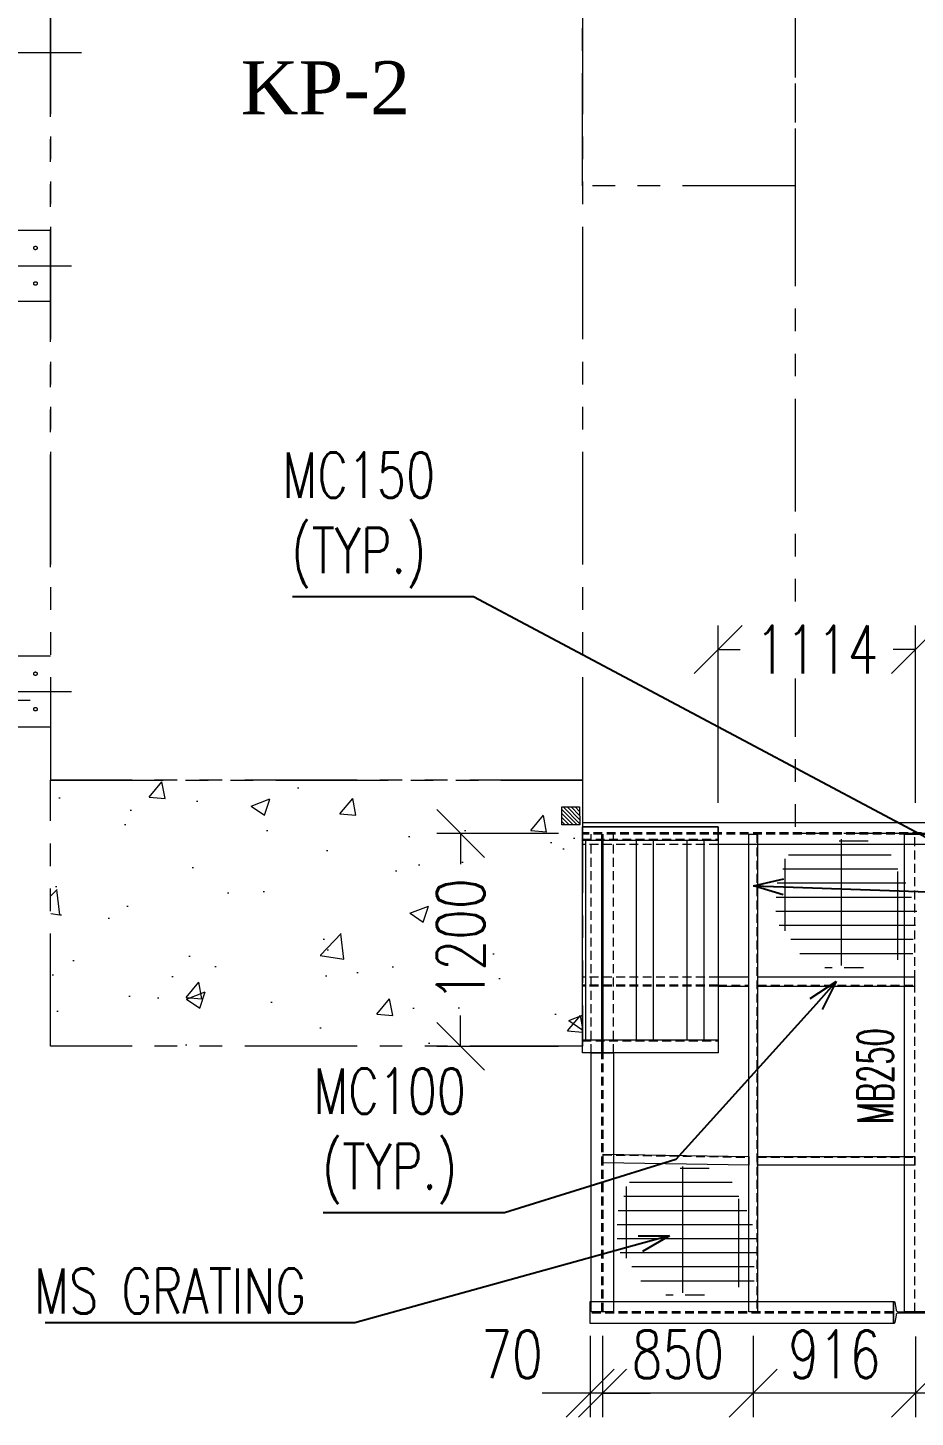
# Model space of a CAD drawing. Header units: millimetres. Extents: x 440906 to 556670, y 99378 to 157816.
# Drawn here: x 494058 to 499063, y 121977 to 129809 of the extents above; entities that cross this region are included whole.
import ezdxf
from ezdxf import colors
from ezdxf.entities.mleader import LeaderData, LeaderLine
from ezdxf.enums import TextEntityAlignment as Align
from ezdxf.math import Vec2, Vec3

# ---------------------------------------------------------------- set-up
doc = ezdxf.new("R2010")
doc.units = ezdxf.units.MM
doc.linetypes.add('HIDDEN', pattern=[0.375, 0.25, -0.125])
doc.linetypes.add('PHANTOM2', pattern=[31.75, 15.875, -3.175, 3.175, -3.175, 3.175, -3.175])
doc.layers.get('Defpoints').update_dxf_attribs({"lineweight": 0})
for name, color, linetype, lineweight in [('Construction Line', 3, 'Continuous', 20), ('Dimentions', 1, 'Continuous', 13), ('Hidden Line', 30, 'HIDDEN', 5), ('Text', 1, 'Continuous', 20)]:
    doc.layers.add(name, color=color, linetype=linetype, lineweight=lineweight)
doc.layers.add('Phantom Line', color=250, linetype='PHANTOM2', lineweight=5, transparency=0.4)
doc.styles.add('BOS', font='BOOKOS.TTF')
doc.styles.add('romans', font='romans.shx', dxfattribs={"width": 0.75})
doc.dimstyles.new('ASHU', dxfattribs={"dimscale": 135, "dimtxt": 2, "dimasz": 2, "dimexe": 1, "dimexo": 1, "dimtad": 0, "dimdec": 0, "dimtxsty": 'romans', "dimblk": 'OBLIQUE', "dimcen": 2.5, "dimclrd": 256, "dimclre": 256, "dimclrt": 256, "dimadec": 0, "dimazin": 0, "dimtfac": 1, "dimtdec": 0, "dimtmove": 0, "dimatfit": 3, "dimldrblk": 'OPEN', "dimfxl": 1, "dimtfill": 1, "dimlwd": 9, "dimlwe": 5, "dimarcsym": 0})

# ---------------------------------------------------------------- blocks, each defined once
blk = doc.blocks.new('NUUY')
at = {"layer": 'Phantom Line', "linetype": 'PHANTOM2', "ltscale": 40}
h = blk.add_hatch(dxfattribs=at)
h.set_pattern_fill('AR-CONC', color=250, scale=150)
h.set_pattern_definition([(50, (-5364366.1, -1296792.2), (1075.89027, -94.1282), [112.5, -1237.5]), (355, (-5364366.1, -1296792.2), (-208.127, 1128.2882), [90, -990]), (100.451444, (-5364276.4, -1296800.1), (867.76327, 1034.15999), [95.61029, -1051.71317]), (46.1842, (-5364366.1, -1296492.2), (1600.862, -248.27892), [168.75, -1856.25]), (96.635635, (-5364232.7, -1296512.9), (1401.9929, 1461.1779), [143.4155, -1577.57064]), (351.184164, (-5364366.1, -1296492.2), (1401.9929, 1461.1779), [135, -1485]), (21, (-5364216.1, -1296567.2), (895.36058, -603.92834), [112.5, -1237.5]), (326, (-5364216.1, -1296567.2), (364.973, 1087.72507), [90, -990]), (71.451445, (-5364141.5, -1296617.6), (1260.33357, 483.79673), [95.61029, -1051.71317]), (37.5, (-5364366.1, -1296792.23), (18.239783, 499.34078), [0, -978, 0, -1005, 0, -993.75]), (7.5, (-5364366.1, -1296792.23), (394.604306, 591.61757), [0, -573, 0, -955.5, 0, -378.75]), (327.5, (-5364700.6, -1296792.23), (800.733654, -33.832308), [0, -375, 0, -1170, 0, -1552.5]), (317.5, (-5364850.6, -1296792.2), (874.77925, 150.15747), [0, -487.5, 0, -777, 0, -1102.5])])
h.paths.add_polyline_path([(172534, 124733.2), (175534, 124733.2), (175529.2, 123232), (172529.2, 123232)])
at = {"layer": 'Phantom Line', "color": 250, "linetype": 'PHANTOM2', "ltscale": 40}
for p, q in [((176729.2, 133232), (176729.2, 124432)), ((172529.2, 132932), (172529.2, 124732)), ((175529.2, 132932), (175529.2, 124732)), ((172529.2, 125932), (172529.2, 131732)), ((172703.2, 128832), (171973, 128832)), ((172129.1, 127832), (172529.2, 127832)), ((172012.3, 127632), (172685, 127632)), ((172129.1, 127432), (172529.2, 127432)), ((172129.1, 125432), (172529.2, 125432)), ((172012.3, 125232), (172685, 125232)), ((172274.2, 125182), (172414.2, 125182)), ((172129.1, 125032), (172529.2, 125032)), ((175529.2, 124732), (172529.2, 124732)), ((172529.2, 124732), (175529.2, 124732)), ((186529.2, 124432), (176729.2, 124432))]:
    blk.add_line(p, q, dxfattribs=at)
blk.add_lwpolyline([(176729.2, 128082), (175529.2, 128082), (175529.2, 129582), (176729.2, 129582)], close=True, dxfattribs=at)
blk.add_lwpolyline([(175529.2, 124732), (175529.2, 123232), (172529.2, 123232), (172529.2, 124732)], dxfattribs=at)
for centre in [(172444.2, 127732), (172444.2, 127532), (172444.2, 125332), (172444.2, 125132)]:
    blk.add_circle(centre, 10, dxfattribs=at)
blk = doc.blocks.new('_Oblique')
at = {"color": 0, "linetype": 'ByBlock', "lineweight": -2}
blk.add_line((-0.5, -0.5), (0.5, 0.5), dxfattribs=at)
blk = doc.blocks.new('*D188')
at = {"layer": 'Defpoints', "color": 0, "transparency": 16777216}
for p in [(498149.4, 122570.7), (499064.9, 122563.8), (498149.4, 122111.6)]:
    blk.add_point(p, dxfattribs=at)
at = {"layer": 'Dimentions', "lineweight": 5, "transparency": 16777216}
for p, q in [((498149.4, 122435.7), (498149.4, 121976.6)), ((499064.9, 122428.8), (499064.9, 121976.6))]:
    blk.add_line(p, q, dxfattribs=at)
at = {"layer": 'Dimentions', "lineweight": 9, "transparency": 16777216}
blk.add_line((499064.9, 122111.6), (498149.4, 122111.6), dxfattribs=at)
at = {"layer": 'Dimentions', "lineweight": 9, "transparency": 16777216, "xscale": 270, "yscale": 270, "zscale": 270, "rotation": 180}
blk.add_blockref('_Oblique', (498149.4, 122111.6), dxfattribs=at)
at = {"layer": 'Dimentions', "lineweight": 9, "transparency": 16777216, "xscale": 270, "yscale": 270, "zscale": 270}
blk.add_blockref('_Oblique', (499064.9, 122111.6), dxfattribs=at)
at = {"layer": 'Dimentions', "transparency": 16777216, "insert": (498607.1, 122330.9), "char_height": 270, "attachment_point": 5, "style": 'romans', "bg_fill": 3, "box_fill_scale": 1.1, "bg_fill_color": 256, "bg_fill_true_color": 13158600, "bg_fill_transparency": 0}
blk.add_mtext('916', dxfattribs=at)
blk = doc.blocks.new('_Open')
at = {"color": 0, "linetype": 'ByBlock', "lineweight": -2}
for p, q in [((-1, 0.167), (0, 0)), ((-1, -0.167), (0, 0)), ((0, 0), (-1, 0))]:
    blk.add_line(p, q, dxfattribs=at)
blk = doc.blocks.new('*D189')
at = {"layer": 'Defpoints', "color": 0, "transparency": 16777216}
for p in [(497298.9, 122570.7), (498149.4, 122570.7), (497298.9, 122111.6)]:
    blk.add_point(p, dxfattribs=at)
at = {"layer": 'Dimentions', "lineweight": 5, "transparency": 16777216}
for p, q in [((497298.9, 122435.7), (497298.9, 121976.6)), ((498149.4, 122435.7), (498149.4, 121976.6))]:
    blk.add_line(p, q, dxfattribs=at)
at = {"layer": 'Dimentions', "lineweight": 9, "transparency": 16777216}
blk.add_line((498149.4, 122111.6), (497298.9, 122111.6), dxfattribs=at)
at = {"layer": 'Dimentions', "lineweight": 9, "transparency": 16777216, "xscale": 270, "yscale": 270, "zscale": 270, "rotation": 180}
blk.add_blockref('_Oblique', (497298.9, 122111.6), dxfattribs=at)
at = {"layer": 'Dimentions', "lineweight": 9, "transparency": 16777216, "xscale": 270, "yscale": 270, "zscale": 270}
blk.add_blockref('_Oblique', (498149.4, 122111.6), dxfattribs=at)
at = {"layer": 'Dimentions', "transparency": 16777216, "insert": (497724.1, 122330.9), "char_height": 270, "attachment_point": 5, "style": 'romans', "bg_fill": 3, "box_fill_scale": 1.1, "bg_fill_color": 256, "bg_fill_true_color": 13158600, "bg_fill_transparency": 0}
blk.add_mtext('850', dxfattribs=at)
blk = doc.blocks.new('*D192')
at = {"layer": 'Defpoints', "color": 0, "transparency": 16777216}
for p in [(497229.4, 122570.7), (497298.9, 122570.7), (497229.4, 122111.6)]:
    blk.add_point(p, dxfattribs=at)
at = {"layer": 'Dimentions', "lineweight": 5, "transparency": 16777216}
for p, q in [((497229.4, 122435.7), (497229.4, 121976.6)), ((497298.9, 122435.7), (497298.9, 121976.6))]:
    blk.add_line(p, q, dxfattribs=at)
at = {"layer": 'Dimentions', "lineweight": 9, "transparency": 16777216}
for p, q in [((497229.4, 122111.6), (496959.4, 122111.6)), ((497298.9, 122111.6), (497229.4, 122111.6)), ((497298.9, 122111.6), (497568.9, 122111.6))]:
    blk.add_line(p, q, dxfattribs=at)
at = {"layer": 'Dimentions', "lineweight": 9, "transparency": 16777216, "xscale": 270, "yscale": 270, "zscale": 270}
blk.add_blockref('_Oblique', (497229.4, 122111.6), dxfattribs=at)
at = {"layer": 'Dimentions', "lineweight": 9, "transparency": 16777216, "xscale": 270, "yscale": 270, "zscale": 270, "rotation": 180}
blk.add_blockref('_Oblique', (497298.9, 122111.6), dxfattribs=at)
at = {"layer": 'Dimentions', "transparency": 16777216, "insert": (496788.9, 122330.9), "char_height": 270, "attachment_point": 5, "style": 'romans', "bg_fill": 3, "box_fill_scale": 1.1, "bg_fill_color": 256, "bg_fill_true_color": 13158600, "bg_fill_transparency": 0}
blk.add_mtext('70', dxfattribs=at)
blk = doc.blocks.new('_Open30')
at = {"color": 0, "linetype": 'ByBlock', "lineweight": -2}
for p, q in [((-1, 0.268), (0, 0)), ((0, 0), (-1, -0.268)), ((0, 0), (-1, 0))]:
    blk.add_line(p, q, dxfattribs=at)
blk = doc.blocks.new('*D180')
at = {"layer": 'Defpoints', "color": 0, "transparency": 16777216}
for p in [(499064.9, 122567.2), (499732, 122570.7), (499064.9, 122111.6)]:
    blk.add_point(p, dxfattribs=at)
at = {"layer": 'Dimentions', "lineweight": 5, "transparency": 16777216}
for p, q in [((499064.9, 122432.2), (499064.9, 121976.6)), ((499732, 122435.7), (499732, 121976.6))]:
    blk.add_line(p, q, dxfattribs=at)
at = {"layer": 'Dimentions', "lineweight": 9, "transparency": 16777216}
blk.add_line((499732, 122111.6), (499064.9, 122111.6), dxfattribs=at)
at = {"layer": 'Dimentions', "lineweight": 9, "transparency": 16777216, "xscale": 270, "yscale": 270, "zscale": 270, "rotation": 180}
blk.add_blockref('_Oblique', (499064.9, 122111.6), dxfattribs=at)
at = {"layer": 'Dimentions', "lineweight": 9, "transparency": 16777216, "xscale": 270, "yscale": 270, "zscale": 270}
blk.add_blockref('_Oblique', (499732, 122111.6), dxfattribs=at)
at = {"layer": 'Dimentions', "transparency": 16777216, "insert": (499398.4, 122330.9), "char_height": 270, "attachment_point": 5, "style": 'romans', "bg_fill": 3, "box_fill_scale": 1.1, "bg_fill_color": 256, "bg_fill_true_color": 13158600, "bg_fill_transparency": 0}
blk.add_mtext('667', dxfattribs=at)
blk = doc.blocks.new('*D181')
at = {"layer": 'Defpoints', "color": 0, "transparency": 16777216}
for p in [(496499.5, 125267.2), (497186.4, 125267.2), (497186.4, 124067.2)]:
    blk.add_point(p, dxfattribs=at)
at = {"layer": 'Dimentions', "lineweight": 5, "transparency": 16777216}
for p, q in [((497051.4, 125267.2), (496364.5, 125267.2)), ((497051.4, 124067.2), (496364.5, 124067.2))]:
    blk.add_line(p, q, dxfattribs=at)
at = {"layer": 'Dimentions', "lineweight": 9, "transparency": 16777216}
for p, q in [((496499.5, 125267.2), (496499.5, 125093.9)), ((496499.5, 124067.2), (496499.5, 124240.5))]:
    blk.add_line(p, q, dxfattribs=at)
at = {"layer": 'Dimentions', "lineweight": 9, "transparency": 16777216, "xscale": 270, "yscale": 270, "zscale": 270}
for p, rotation in [((496499.5, 125267.2), 90), ((496499.5, 124067.2), 270)]:
    blk.add_blockref('_Oblique', p, dxfattribs=dict(at, rotation=rotation))
at = {"layer": 'Dimentions', "transparency": 16777216, "insert": (496499.5, 124667.2), "char_height": 270, "attachment_point": 5, "rotation": 90, "style": 'romans', "bg_fill": 3, "box_fill_scale": 1.1, "bg_fill_color": 256, "bg_fill_true_color": 13158600, "bg_fill_transparency": 0}
blk.add_mtext('1200', dxfattribs=at)
blk = doc.blocks.new('*D194')
at = {"layer": 'Defpoints', "color": 0, "transparency": 16777216}
for p in [(499064.9, 126304.3), (497951.4, 125304.7), (499064.9, 125304.7)]:
    blk.add_point(p, dxfattribs=at)
at = {"layer": 'Dimentions', "lineweight": 5, "transparency": 16777216}
for p, q in [((497951.4, 125439.7), (497951.4, 126439.3)), ((499064.9, 125439.7), (499064.9, 126439.3))]:
    blk.add_line(p, q, dxfattribs=at)
at = {"layer": 'Dimentions', "lineweight": 9, "transparency": 16777216}
for p, q in [((497951.4, 126304.3), (498076.6, 126304.3)), ((499064.9, 126304.3), (498939.7, 126304.3))]:
    blk.add_line(p, q, dxfattribs=at)
at = {"layer": 'Dimentions', "lineweight": 9, "transparency": 16777216, "xscale": 270, "yscale": 270, "zscale": 270, "rotation": 180}
blk.add_blockref('_Oblique', (497951.4, 126304.3), dxfattribs=at)
at = {"layer": 'Dimentions', "lineweight": 9, "transparency": 16777216, "xscale": 270, "yscale": 270, "zscale": 270}
blk.add_blockref('_Oblique', (499064.9, 126304.3), dxfattribs=at)
at = {"layer": 'Dimentions', "transparency": 16777216, "insert": (498508.1, 126304.3), "char_height": 270, "attachment_point": 5, "style": 'romans', "bg_fill": 3, "box_fill_scale": 1.1, "bg_fill_color": 256, "bg_fill_true_color": 13158600, "bg_fill_transparency": 0}
blk.add_mtext('1114', dxfattribs=at)

msp = doc.modelspace()

# ---------------------------------------------------------------- hatches: boundary and pattern name
at = {"layer": 'Construction Line', "linetype": 'PHANTOM2', "ltscale": 40}
h = msp.add_hatch(dxfattribs=at)
h.set_pattern_fill('ANSI31', color=250, scale=5, style=0)
h.set_pattern_definition([(135, (440848.283, 93707.401), (11.22532, 11.22532), [])])
h.paths.add_polyline_path([(497170.7, 125316.5), (497070.7, 125316.4), (497070.6, 125416.4), (497170.6, 125416.5)])
at = {"layer": 'Construction Line'}
h = msp.add_hatch(dxfattribs=at)
h.set_pattern_fill('ANSI32', color=256, scale=30, angle=45)
h.set_pattern_definition([(90, (0, 593.02), (-285.75, 0), []), (90, (95.25, 688.27), (-285.75, 0), [])])
h.paths.add_polyline_path([(497951.4, 124104.7), (497186.4, 124104.7), (497186.4, 125229.7), (497951.4, 125229.7)])
at = {"layer": 'Hidden Line'}
h = msp.add_hatch(dxfattribs=at)
h.set_pattern_fill('GRATE', color=3, scale=100)
h.set_pattern_definition([(0, (-6812.194, 924.68), (0, 79.375), []), (90, (-6812.2, 924.68), (-317.5, 2e-14), [])])
edge = h.paths.add_edge_path()
edge.add_arc((498862.4, 125067.2), 102.2, 352.55104, 462.55104)
edge.add_arc((498715.7, 125121.6), 132.5, 20.022, 139.87964)
edge.add_arc((498576.2, 125046), 165.5, 76.65613, 133.30008)
edge.add_arc((498420.4, 125071.8), 103.7, 65.97215, 187.46205)
edge.add_arc((498488.7, 124934.5), 211.1, 144.10194, 199.70613)
edge.add_arc((498381, 124811.2), 105, 150.25217, 260.25217)
edge.add_arc((498467.5, 124682.8), 107.2, 166.55435, 276.55435)
edge.add_arc((498573.9, 124609.5), 99.9, 199.41365, 309.41365)
edge.add_arc((498717.2, 124604), 107.2, 221.91079, 331.91079)
edge.add_arc((498886.9, 124894.1), 348.8, 257.56984, 288.42082)
edge.add_arc((498995.3, 124631.2), 68.1, 271.53411, 448.46589)
edge.add_arc((498977.6, 124797), 99.7, 281.28682, 393.85438)
edge.add_arc((497845.7, 124487), 1268.5, 16.74988, 23.10684)
edge.add_arc((498397.2, 124603.9), 723.6, 31.76244, 38.46337)
h = msp.add_hatch(dxfattribs=at)
h.set_pattern_fill('GRATE', color=3, scale=100)
h.set_pattern_definition([(0, (-7708.33, -920.535), (0, 79.375), []), (90, (-7708.33, -920.54), (-317.5, 2e-14), [])])
edge = h.paths.add_edge_path()
edge.add_arc((497966.3, 123222), 102.2, 352.55104, 462.55104)
edge.add_arc((497819.6, 123276.4), 132.5, 20.022, 139.87964)
edge.add_arc((497680, 123200.8), 165.5, 76.65613, 133.30008)
edge.add_arc((497524.3, 123226.5), 103.7, 65.97215, 187.46205)
edge.add_arc((497592.5, 123089.3), 211.1, 144.10194, 199.70613)
edge.add_arc((497484.9, 122966), 105, 150.25217, 260.25217)
edge.add_arc((497571.4, 122837.6), 107.2, 166.55435, 276.55435)
edge.add_arc((497677.8, 122764.3), 99.9, 199.41365, 309.41365)
edge.add_arc((497821, 122758.8), 107.2, 221.91079, 331.91079)
edge.add_arc((497990.7, 123048.9), 348.8, 257.56984, 288.42082)
edge.add_arc((498099.1, 122786), 68.1, 271.53411, 448.46589)
edge.add_arc((498081.4, 122951.8), 99.7, 281.28682, 393.85438)
edge.add_arc((496949.6, 122641.8), 1268.5, 16.74988, 23.10684)
edge.add_arc((497501.1, 122758.7), 723.6, 31.76244, 38.46337)

# ---------------------------------------------------------------- linework, layer by layer
at = {"layer": 'Construction Line', "color": 250, "linetype": 'PHANTOM2', "ltscale": 40}
msp.add_lwpolyline([(497070.6, 125416.4), (497170.6, 125416.5), (497170.7, 125316.5), (497070.7, 125316.4)], close=True, dxfattribs=at)
at = {"layer": 'Construction Line'}
msp.add_lwpolyline([(497186.4, 125329.7), (508248.4, 125329.7), (508248.4, 125204.7), (497951.4, 125204.7)], dxfattribs=at)
at = {"layer": 'Construction Line', "elevation": 0}
for points in [[(498174.4, 122570.7), (498124.4, 122570.7), (498124.4, 125263.8), (498174.4, 125263.8)], [(498124.4, 124406.9), (498124.4, 124456.9), (497951.4, 124456.9), (497951.4, 124406.9)], [(499061.5, 124406.9), (499061.5, 124456.9), (498174.4, 124456.9), (498174.4, 124406.9)], [(497236.4, 124029.7), (497361.4, 124029.7), (497361.4, 122570.7), (497236.4, 122570.7)], [(498124.4, 123447), (498124.4, 123397), (497302.3, 123410.2), (497302.3, 123460.2)], [(499061.5, 123447), (499061.5, 123397), (498174.4, 123397), (498174.4, 123447)]]:
    msp.add_lwpolyline(points, close=True, dxfattribs=at)
at = {"layer": 'Construction Line'}
for points in [[(499002.4, 125263.8), (499127.4, 125263.8), (499127.4, 122570.7), (499002.4, 122570.7)], [(497229.4, 122504.7), (497229.4, 122629.7), (498939.9, 122629.7), (498939.9, 122504.7)]]:
    msp.add_lwpolyline(points, close=True, dxfattribs=at)
msp.add_lwpolyline([(498939.9, 122629.7), (498942.6, 122629.7, -0.373885), (498949, 122624.1), (498955, 122581.9, 0.373885), (498967.9, 122570.7), (499162, 122570.7, 0.373885), (499174.8, 122581.9), (499180.8, 122624.1, -0.373885), (499187.2, 122629.7), (499189.9, 122629.7), (499189.9, 122504.7), (499187.2, 122504.7, -0.373885), (499180.8, 122510.3), (499174.8, 122552.6, 0.373885), (499162, 122563.8), (498967.9, 122563.8, 0.373885), (498955, 122552.6), (498949, 122510.3, -0.373885), (498942.6, 122504.7), (498939.9, 122504.7)], format="xyb", close=True, dxfattribs=at)
at = {"layer": 'Hidden Line', "linetype": 'HIDDEN', "ltscale": 200}
for p, q in [((508248.4, 125270.7), (497186.4, 125270.7)), ((508248.4, 125263.8), (497186.4, 125263.8)), ((497236.4, 124029.7), (497236.4, 125263.8)), ((497295.4, 122570.7), (497295.4, 125263.8)), ((497295.4, 124029.7), (497295.4, 125263.8)), ((497302.3, 122570.7), (497302.3, 125263.8)), ((497302.3, 124029.7), (497302.3, 125263.8)), ((497361.4, 124029.7), (497361.4, 125263.8)), ((498169.4, 125263.8), (498169.4, 122570.7)), ((499061.5, 122570.7), (499061.5, 125263.8)), ((497951.4, 124411.9), (498124.4, 124411.9)), ((498174.4, 124411.9), (499061.5, 124411.9)), ((497302.3, 123455.2), (498124.4, 123442)), ((498174.4, 123442), (499061.5, 123442)), ((498939.9, 122570.7), (497229.4, 122570.7)), ((498939.9, 122563.8), (497229.4, 122563.8))]:
    msp.add_line(p, q, dxfattribs=at)

# ---------------------------------------------------------------- block references
at = {"layer": 'Dimentions'}
msp.add_blockref('NUUY', (321657.2, 835.6), dxfattribs=at)

# ---------------------------------------------------------------- texts
at = {"layer": 'Text', "style": 'BOS'}
msp.add_text('KP-2', height=300, dxfattribs=at).set_placement((495736.6, 129620.5), align=Align.TOP_CENTER)
at = {"layer": 'Text', "style": 'romans', "width": 0.6}
msp.add_text('MB250', height=200, rotation=90, dxfattribs=at).set_placement((498738.2, 123899.2), align=Align.TOP_CENTER)

# ---------------------------------------------------------------- leaders
at = {"layer": 'Dimentions'}
ml = msp.add_multileader_mtext('Standard', dxfattribs=at)
ml.set_content('MC150\\P(TYP.)', color=256, style='romans')
ml.set_leader_properties(color=256)
ml.set_arrow_properties(name='OPEN30')
ml.build(insert=Vec2(0, 0))
ml.multileader.update_dxf_attribs({"text_left_attachment_type": 5, "text_right_attachment_type": 5, "dogleg_length": 0.36, "arrow_head_size": 170, "scale": 85})
ctx = ml.context
ctx.base_point, ctx.scale, ctx.char_height, ctx.arrow_head_size, ctx.landing_gap_size, ctx.plane_origin = Vec3(495308.8, 126601.1), 85, 255, 170, 170, Vec3(498673.4, 122861.4)
ctx.left_attachment, ctx.right_attachment, ctx.text_align_type = 5, 5, 1
notes = []
notes.append((ctx, [(1, (1, 1, 0), (496571.9, 126601.1), (-1, 0), 30.6, [(1, [(498150.5, 124971.8), (499737.1, 124916.8)], 0, [])])]))
ctx.mtext.insert, ctx.mtext.alignment, ctx.mtext.flow_direction = Vec3(495925, 127414.7), 2, 5
at = {"layer": 'Text'}
ml = msp.add_multileader_mtext('Standard', dxfattribs=at)
ml.set_content('MC100\\P(TYP.)', color=256, style='romans')
ml.set_leader_properties(color=256)
ml.set_arrow_properties(name='OPEN30')
ml.build(insert=Vec2(0, 0))
ml.multileader.update_dxf_attribs({"text_left_attachment_type": 5, "text_right_attachment_type": 5, "dogleg_length": 0.36, "arrow_head_size": 170, "scale": 85})
ctx = ml.context
ctx.base_point, ctx.scale, ctx.char_height, ctx.arrow_head_size, ctx.landing_gap_size, ctx.plane_origin = Vec3(495482.9, 123128.9), 85, 255, 170, 170, Vec3(495334.6, 121689.5)
ctx.left_attachment, ctx.right_attachment, ctx.text_align_type = 5, 5, 1
notes.append((ctx, [(1, (1, 1, 0), (496746, 123128.9), (-1, 0), 30.6, [(0, [(498617.9, 124431.9), (497713.3, 123428.6)], 0, [])])]))
ctx.mtext.insert, ctx.mtext.alignment, ctx.mtext.flow_direction = Vec3(496099.2, 123942.4), 2, 5
for ctx, leaders in notes:
    for number, flags, end, landing, length, lines in leaders:
        leader = LeaderData()
        leader.index, (leader.has_last_leader_line, leader.has_dogleg_vector, leader.attachment_direction) = number, flags
        leader.last_leader_point, leader.dogleg_vector, leader.dogleg_length = Vec3(end), Vec3(landing), length
        for number, points, colour, breaks in lines:
            line = LeaderLine()
            line.index, line.vertices, line.color, line.breaks = number, Vec3.list(points), colors.encode_raw_color(colour), breaks
            leader.lines.append(line)
        ctx.leaders.append(leader)

# ---------------------------------------------------------------- next in the draw order: dimensions: what is measured, and where the dimension line sits
at = {"layer": 'Dimentions'}
dim = msp.add_linear_dim(base=(496499.5, 125267.2), p1=(497186.4, 124067.2), p2=(497186.4, 125267.2), angle=270, dimstyle='ASHU', dxfattribs=at)
dim.commit()
dim.dimension.update_dxf_attribs({"geometry": '*D181', "text_midpoint": (496499.5, 124667.2)})
dim = msp.add_linear_dim(base=(498149.3522, 122111.5742), p1=(499064.9045, 122563.7677), p2=(498149.3522, 122570.6677), dimstyle='ASHU', override={"dimtad": 3}, dxfattribs=at)
dim.commit()
dim.dimension.update_dxf_attribs({"geometry": '*D188', "text_midpoint": (498607.1283, 122330.9492)})

# ---------------------------------------------------------------- next in the draw order: linework, layer by layer
at = {"layer": 'Construction Line'}
msp.add_line((497186.4, 125329.7), (497186.4, 125304.7), dxfattribs=at)
for points in [[(497186.4, 125304.7), (497951.4, 125304.7), (497951.4, 124029.7), (497186.4, 124029.7)], [(497186.4, 125229.7), (497951.4, 125229.7), (497951.4, 125304.7), (497186.4, 125304.7)], [(497186.4, 124104.7), (497951.4, 124104.7), (497951.4, 124029.7), (497186.4, 124029.7)]]:
    msp.add_lwpolyline(points, close=True, dxfattribs=at)
at = {"layer": 'Hidden Line', "linetype": 'HIDDEN', "ltscale": 200}
for p, q in [((497186.4, 125235.7), (497951.4, 125235.7)), ((497951.4, 125204.7), (497186.4, 125204.7)), ((497951.4, 124456.9), (497186.4, 124456.9)), ((497951.4, 124411.9), (497186.4, 124411.9)), ((497951.4, 124406.9), (497186.4, 124406.9)), ((497186.4, 124098.7), (497951.4, 124098.7))]:
    msp.add_line(p, q, dxfattribs=at)

# ---------------------------------------------------------------- next in the draw order: dimensions: what is measured, and where the dimension line sits
at = {"layer": 'Dimentions'}
dim = msp.add_linear_dim(base=(497298.8897, 122111.5742), p1=(498149.3522, 122570.6677), p2=(497298.8897, 122570.6677), dimstyle='ASHU', override={"dimtad": 3, "dimtmove": 1}, dxfattribs=at)
dim.commit()
dim.dimension.update_dxf_attribs({"geometry": '*D189', "text_midpoint": (497724.1209, 122330.9492)})
dim = msp.add_linear_dim(base=(499064.9, 122111.6), p1=(499732, 122570.7), p2=(499064.9, 122567.2), angle=180, dimstyle='ASHU', override={"dimtad": 3}, dxfattribs=at)
dim.commit()
dim.dimension.update_dxf_attribs({"geometry": '*D180', "text_midpoint": (499398.4, 122111.6), "dimtype": 160})

# ---------------------------------------------------------------- next in the draw order: dimensions: what is measured, and where the dimension line sits
dim = msp.add_linear_dim(base=(499064.9042, 126304.3314), p1=(497951.373, 125304.7177), p2=(499064.9042, 125304.7177), dimstyle='ASHU', dxfattribs=at)
dim.commit()
dim.dimension.update_dxf_attribs({"geometry": '*D194', "text_midpoint": (498508.1386, 126304.3314)})
dim = msp.add_linear_dim(base=(497229.373, 122111.5742), p1=(497298.8897, 122570.6677), p2=(497229.373, 122570.6677), dimstyle='ASHU', override={"dimtad": 3, "dimtmove": 1}, dxfattribs=at)
dim.commit()
dim.dimension.update_dxf_attribs({"geometry": '*D192', "text_midpoint": (496788.8678, 122111.5742), "dimtype": 160})

# ---------------------------------------------------------------- next in the draw order: leaders
at = {"layer": 'Text'}
ml = msp.add_multileader_mtext('Standard', dxfattribs=at)
ml.set_content('MS GRATING', color=256, style='romans')
ml.set_leader_properties(color=256)
ml.set_arrow_properties(name='OPEN30')
ml.build(insert=Vec2(0, 0))
ml.multileader.update_dxf_attribs({"text_left_attachment_type": 5, "text_right_attachment_type": 5, "dogleg_length": 0.36, "arrow_head_size": 170, "scale": 85})
ctx = ml.context
ctx.base_point, ctx.scale, ctx.char_height, ctx.arrow_head_size, ctx.landing_gap_size, ctx.plane_origin = Vec3(493848.2, 122509.5), 85, 255, 170, 170, Vec3(495334.6, 119900.5)
ctx.left_attachment, ctx.right_attachment, ctx.text_align_type = 5, 5, 1
notes = []
notes.append((ctx, [(1, (1, 1, 0), (495903.6, 122509.5), (-1, 0), 30.6, [(1, [(497676.6, 122999.8)], 0, [])])]))
ctx.mtext.insert, ctx.mtext.alignment, ctx.mtext.flow_direction = Vec3(494860.6, 122815.5), 2, 5
for ctx, leaders in notes:
    for number, flags, end, landing, length, lines in leaders:
        leader = LeaderData()
        leader.index, (leader.has_last_leader_line, leader.has_dogleg_vector, leader.attachment_direction) = number, flags
        leader.last_leader_point, leader.dogleg_vector, leader.dogleg_length = Vec3(end), Vec3(landing), length
        for number, points, colour, breaks in lines:
            line = LeaderLine()
            line.index, line.vertices, line.color, line.breaks = number, Vec3.list(points), colors.encode_raw_color(colour), breaks
            leader.lines.append(line)
        ctx.leaders.append(leader)

doc.saveas('drawing.dxf')
